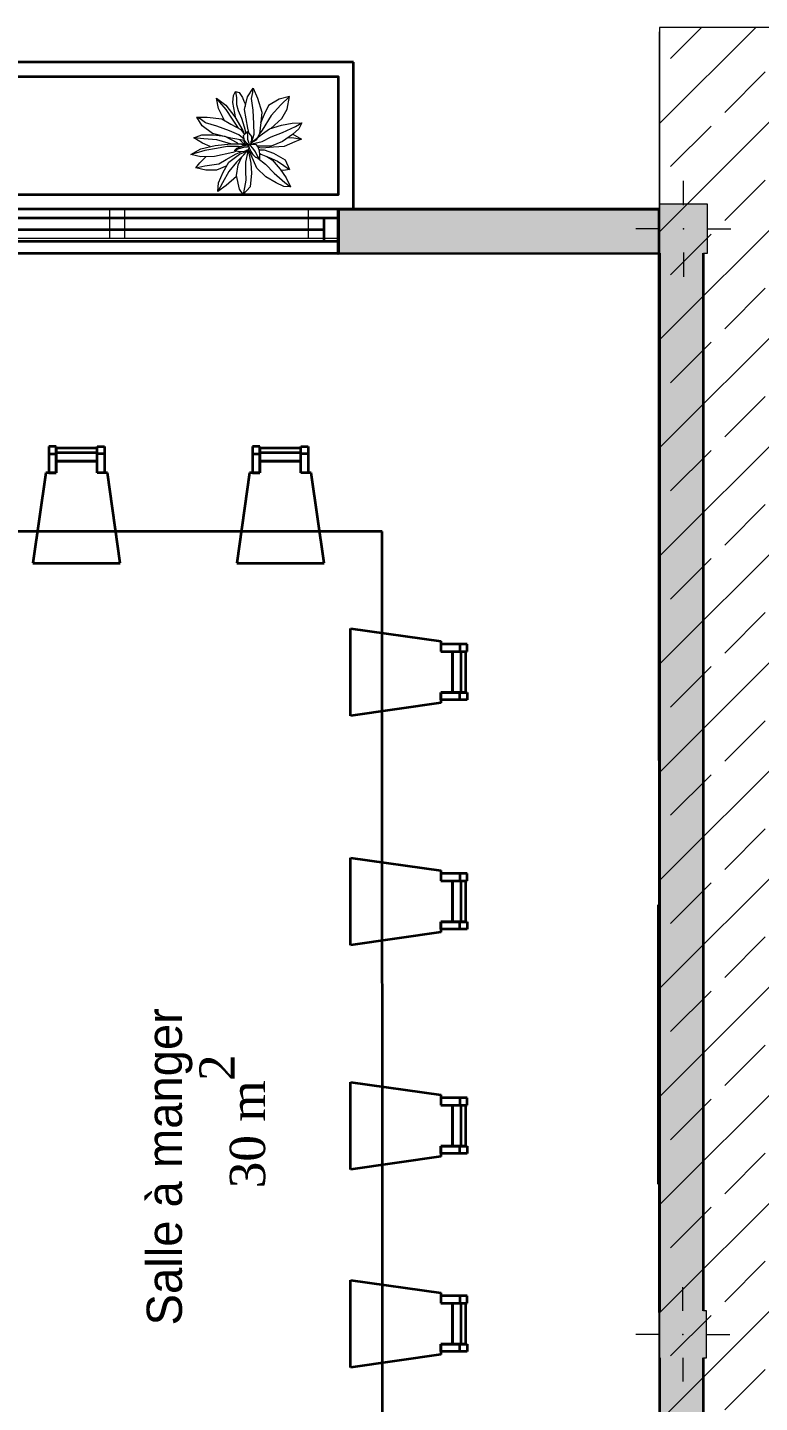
# Model space of a CAD drawing. Header units: millimetres. Extents: x -234375 to -184638, y -91483 to -70216.
# Drawn here: x -225654 to -223165, y -74892 to -70216 of the extents above; entities that cross this region are included whole.
import ezdxf

# ---------------------------------------------------------------- set-up
doc = ezdxf.new("R2010")
doc.units = ezdxf.units.MM
doc.header["$MEASUREMENT"] = 0
doc.linetypes.add('Wipeout_Contour', pattern=[20000, 0, -20000])
for name, color, linetype, lineweight in [('New_0_Pen_No__15', 214, 'Continuous', 25), ('New_0_Pen_No__7', 7, 'Continuous', 35), ('New_Archicad Windows_Pen_No__27', 7, 'Continuous', 35), ('New_Drawing & Figure_Pen_No__11', 171, 'Continuous', 18), ('New_Drawing & Figure_Pen_No__15', 214, 'Continuous', 25), ('New_Drawing & Figure_Pen_No__2', 8, 'Continuous', 15), ('New_Drawing & Figure_Pen_No__7', 7, 'Continuous', 35), ('New_Structural - Bearing_Pen_No__1', 7, 'Continuous', 13), ('New_Structural - Bearing_Pen_No__27', 7, 'Continuous', 35)]:
    doc.layers.add(name, color=color, linetype=linetype, lineweight=lineweight)
doc.layers.add('New_Archicad Windows', color=7, linetype='Continuous')
doc.layers.add('New_Structural - Bearing', color=7, linetype='Continuous')
for name, color, linetype, lineweight, true_color in [('New_Archicad Windows_Pen_No__23', 30, 'Continuous', 20, 0xff6600), ('New_Archicad Windows_Pen_No__3', 30, 'Continuous', 18, 0xff6600), ('New_Drawing & Figure_Pen_No__14', 42, 'Continuous', 18, 0xbd8b17), ('New_Drawing & Figure_Pen_No__3', 30, 'Continuous', 18, 0xff6600), ('New_Structural - Bearing_Pen_No__160', 33, 'Continuous', 20, 0xb4a35c)]:
    doc.layers.add(name, color=color, linetype=linetype, lineweight=lineweight, true_color=true_color)
doc.styles.add('GENERATED_STYLE_2', font='times.ttf')
doc.styles.add('GENERATED_STYLE_3', font='SitkaVF.ttf')

# ---------------------------------------------------------------- blocks, each defined once
blk = doc.blocks.new('Slab_3', base_point=(-223504.5, -75716.1))
at = {"color": 254, "linetype": 'Wipeout_Contour', "lineweight": 0, "ltscale": 929124.677204}
blk.add_wipeout([(-223504.5, -75716.1), (-217506.9, -75716.1), (-217506.9, -70216.3), (-223504.5, -70216.3)], dxfattribs=at).dxf.layer = 'New_Structural - Bearing'
at = {"layer": 'New_Structural - Bearing', "linetype": 'Continuous', "lineweight": 0, "true_color": 0x000000}
h = blk.add_hatch(dxfattribs=at)
h.set_pattern_fill('Solid___Dashed', color=18, style=0, pattern_type=2)
h.set_pattern_definition([(45, (0, 0), (-183.84776, 183.84776), []), (45, (-91.92, 91.92), (-183.84776, 183.84776), [195, -65])])
h.paths.add_polyline_path([(-223504.5, -75716.1), (-217506.9, -75716.1), (-217506.9, -70216.3), (-223504.5, -70216.3)])
at = {"layer": 'New_Structural - Bearing_Pen_No__1', "color": 7, "linetype": 'Continuous', "lineweight": 13, "flags": 128}
blk.add_lwpolyline([(-223504.5, -75716.1), (-217506.9, -75716.1), (-217506.9, -70216.3), (-223504.5, -70216.3)], close=True, dxfattribs=at)
blk = doc.blocks.new('Wall_44', base_point=(-223355.4, -70834.3))
at = {"layer": 'New_Structural - Bearing_Pen_No__160', "linetype": 'Continuous', "lineweight": 0, "true_color": 0x5a512e}
for points in [[(-223505.4, -70834.3), (-223505.4, -70984.3), (-223505.3, -70984.3), (-223505.3, -70834.3)], [(-223505.4, -70984.3), (-223505.3, -70984.3), (-223505.3, -70984.3)], [(-223355.4, -70984.3), (-223505.4, -70984.3), (-223505.2, -74580.7), (-223355.2, -74580.7)], [(-223505.2, -74740.7), (-223505.2, -75143.1), (-223355.2, -75143.1), (-223355.2, -74740.7)]]:
    blk.add_hatch(color=59, dxfattribs=at).paths.add_polyline_path(points)
at = {"layer": 'New_Structural - Bearing_Pen_No__27', "color": 7, "linetype": 'Continuous', "lineweight": 35, "flags": 128}
for points in [[(-223505.3, -70834.3), (-223505.4, -70834.3)], [(-223505.4, -70984.3), (-223505.2, -74580.7)], [(-223355.2, -74580.7), (-223355.4, -70984.3)], [(-223505.2, -74740.7), (-223505.2, -75143.1)], [(-223355.2, -75143.1), (-223355.2, -74740.7)]]:
    blk.add_lwpolyline(points, dxfattribs=at)
blk = doc.blocks.new('2-Sash Sliding Window_7')
at = {"layer": 'New_Archicad Windows_Pen_No__23', "color": 30, "linetype": 'Continuous', "lineweight": 20, "true_color": 0xff6600}
for p, q in [((-750, 0), (-650, 0)), ((-650, 0), (-650, -100)), ((-25, -100), (-25, 0)), ((-25, 0), (25, 0)), ((-25, 0), (25, 0)), ((25, 0), (25, -100)), ((650, -100), (650, 0)), ((650, 0), (750, 0)), ((-650, -100), (-750, -100)), ((25, -100), (-25, -100)), ((25, -100), (-25, -100)), ((750, -100), (650, -100))]:
    blk.add_line(p, q, dxfattribs=at)
at = {"layer": 'New_Archicad Windows_Pen_No__27', "color": 7, "linetype": 'Continuous', "lineweight": 35}
for p, q in [((-750, 0), (-750, -100)), ((-750, 0), (-750, -100)), ((750, 0), (750, -100)), ((750, 0), (750, -100)), ((-750, -100), (-750, -150)), ((750, -100), (750, -150))]:
    blk.add_line(p, q, dxfattribs=at)
at = {"layer": 'New_Archicad Windows_Pen_No__3', "color": 30, "linetype": 'Continuous', "lineweight": 18, "true_color": 0xff6600}
for p, q in [((-750, 0), (750, 0)), ((-650, 0), (-25, 0)), ((25, 0), (650, 0)), ((-25, -100), (-650, -100)), ((650, -100), (25, -100)), ((-750, -150), (750, -150))]:
    blk.add_line(p, q, dxfattribs=at)
blk = doc.blocks.new('Wall_45', base_point=(-223355.4, -70834.3))
at = {"layer": 'New_Structural - Bearing_Pen_No__160', "linetype": 'Continuous', "lineweight": 0, "true_color": 0x5a512e}
blk.add_hatch(color=59, dxfattribs=at).paths.add_polyline_path([(-223505.4, -70834.3), (-224598.9, -70834.4), (-224598.9, -70984.4), (-223505.4, -70984.3)])
at = {"layer": 'New_Structural - Bearing_Pen_No__27', "color": 7, "linetype": 'Continuous', "lineweight": 35}
for p, q in [((-224598.9, -70834.4), (-224598.9, -70934.4)), ((-224598.9, -70934.4), (-224598.9, -70984.4))]:
    blk.add_line(p, q, dxfattribs=at)
at = {"layer": 'New_Structural - Bearing_Pen_No__27', "color": 7, "linetype": 'Continuous', "lineweight": 35, "flags": 128}
for points in [[(-223505.4, -70834.3), (-224598.9, -70834.4)], [(-224598.9, -70984.4), (-223505.4, -70984.3)]]:
    blk.add_lwpolyline(points, dxfattribs=at)
at = {"layer": 'New_Archicad Windows', "color": 21, "linetype": 'Continuous', "lineweight": 18, "true_color": 0xff9955, "zscale": 1000, "rotation": 0.0025716218550847}
blk.add_blockref('2-Sash Sliding Window_7', (-225348.9, -70834.4), dxfattribs=at)
blk = doc.blocks.new('Column_40', base_point=(-223425.2, -74660.7))
at = {"layer": 'New_Structural - Bearing_Pen_No__160', "linetype": 'Continuous', "lineweight": 0, "true_color": 0x5a512e}
for points in [[(-223355.2, -74580.7), (-223505.2, -74580.7), (-223505.2, -74740.7), (-223355.2, -74740.7)], [(-223355.2, -74580.7), (-223355.2, -74740.7), (-223345.2, -74740.7), (-223345.2, -74580.7)]]:
    blk.add_hatch(color=59, dxfattribs=at).paths.add_polyline_path(points)
at = {"layer": 'New_Structural - Bearing_Pen_No__1', "color": 7, "linetype": 'Continuous', "lineweight": 13}
for p, q in [((-223425.2, -74580.7), (-223425.2, -74500.7)), ((-223505.2, -74660.7), (-223585.2, -74660.7)), ((-223345.2, -74660.7), (-223265.2, -74660.7)), ((-223425.2, -74740.7), (-223425.2, -74820.7))]:
    blk.add_line(p, q, dxfattribs=at)
at = {"layer": 'New_Structural - Bearing_Pen_No__1', "color": 7, "linetype": 'Continuous', "lineweight": 13, "flags": 128}
for points in [[(-223505.2, -74580.7), (-223505.2, -74740.7)], [(-223355.2, -74740.7), (-223345.2, -74740.7), (-223345.2, -74580.7), (-223355.2, -74580.7)]]:
    blk.add_lwpolyline(points, dxfattribs=at)
at = {"layer": 'New_Structural - Bearing_Pen_No__1', "color": 7, "linetype": 'Continuous', "lineweight": 13}
blk.add_point((-223425.2, -74660.7), dxfattribs=at)
blk = doc.blocks.new('Column_41', base_point=(-223423.5, -70901))
at = {"layer": 'New_Structural - Bearing_Pen_No__160', "linetype": 'Continuous', "lineweight": 0, "true_color": 0x5a512e}
for points in [[(-223341.7, -70817.6), (-223505.3, -70817.6), (-223505.3, -70834.3), (-223355.4, -70834.3), (-223355.4, -70984.3), (-223341.6, -70984.3)], [(-223505.3, -70984.3), (-223505.3, -70984.3), (-223355.4, -70984.3), (-223355.4, -70834.3)], [(-223505.3, -70834.3), (-223505.3, -70984.3), (-223355.4, -70834.3)]]:
    blk.add_hatch(color=59, dxfattribs=at).paths.add_polyline_path(points)
at = {"layer": 'New_Structural - Bearing_Pen_No__1', "color": 7, "linetype": 'Continuous', "lineweight": 13}
for p, q in [((-223423.5, -70821), (-223423.5, -70737.6)), ((-223503.5, -70901), (-223585.3, -70901)), ((-223343.5, -70901), (-223261.6, -70901)), ((-223423.5, -70981), (-223423.5, -71064.3))]:
    blk.add_line(p, q, dxfattribs=at)
at = {"layer": 'New_Structural - Bearing_Pen_No__1', "color": 7, "linetype": 'Continuous', "lineweight": 13, "flags": 128}
blk.add_lwpolyline([(-223355.4, -70984.3), (-223341.6, -70984.3), (-223341.7, -70817.6), (-223505.3, -70817.6), (-223505.3, -70834.3)], dxfattribs=at)
at = {"layer": 'New_Structural - Bearing_Pen_No__1', "color": 7, "linetype": 'Continuous', "lineweight": 13}
blk.add_point((-223423.5, -70901), dxfattribs=at)

msp = doc.modelspace()

# ---------------------------------------------------------------- linework, layer by layer
at = {"layer": 'New_0_Pen_No__7', "color": 7, "linetype": 'Continuous', "lineweight": 35}
for p, q in [((-224545.9, -70334.3), (-227192.7, -70334.5)), ((-224545.9, -70834.8), (-224545.9, -70334.3)), ((-224595.9, -70834.4), (-223355.4, -70834.3)), ((-224595.9, -70834.4), (-224595.9, -70984.4)), ((-223505.2, -74586.5), (-223505.4, -70834.3)), ((-223355.4, -70984.3), (-223355.4, -70834.3)), ((-224595.9, -70984.4), (-223355.4, -70984.3)), ((-223355.2, -74586.5), (-223355.4, -70984.3)), ((-223505.3, -73288.6), (-223505.2, -74586.5)), ((-223355.2, -75145), (-223355.3, -73288.6)), ((-223505.2, -74586.5), (-223505.2, -75145))]:
    msp.add_line(p, q, dxfattribs=at)
msp.add_lwpolyline([(-227142.6, -70784.5), (-224595.9, -70784.4), (-224595.9, -70384.3), (-227142.7, -70384.5)], close=True, dxfattribs=at)
at = {"layer": 'New_Drawing & Figure_Pen_No__11', "color": 171, "linetype": 'Continuous', "lineweight": 18}
for points in [[(-224935.4, -70559.8), (-224936.1, -70558.1), (-224957, -70527.8), (-224978.9, -70495), (-225000, -70470.7), (-225010.7, -70456.4)], [(-224947, -70434.1), (-224943.5, -70455.6), (-224943, -70477.8), (-224937.3, -70498.2), (-224925.9, -70524.3), (-224916.9, -70553.8), (-224911.4, -70575.6)], [(-224891.7, -70608.7), (-224883.1, -70578.5), (-224883.9, -70543.7), (-224886.6, -70498), (-224892.6, -70458.1), (-224887.4, -70436.8), (-224886.2, -70423)], [(-224762.5, -70450.5), (-224792.6, -70479.5), (-224825.5, -70515.2), (-224856.1, -70565.7), (-224864.5, -70577.6)], [(-224917.1, -70596.2), (-224935.3, -70581), (-224967.5, -70567.6), (-225010.4, -70551.5), (-225049.2, -70540.8), (-225066.6, -70527.4), (-225078.7, -70520.7)], [(-224891.1, -70612.5), (-224856.3, -70603.8), (-224825.5, -70587.7), (-224786.6, -70573), (-224742.4, -70552.9), (-224721, -70540.8)], [(-224962.1, -70611.8), (-224972.1, -70609.3), (-225010.6, -70598.5), (-225054.8, -70594.7), (-225088.2, -70592)], [(-224865.2, -70662.8), (-224872.6, -70651.1), (-224878.1, -70639), (-224887.6, -70626.9), (-224895.1, -70617.3), (-224898.6, -70614.8), (-224900.9, -70607.1), (-224904.4, -70597.4), (-224904.4, -70583.3), (-224905.4, -70574.1), (-224906.1, -70570.3)], [(-224769.3, -70591.3), (-224754.7, -70590.4), (-224722.6, -70596.6)], [(-224929.6, -70621.9), (-224936.7, -70621.2), (-224975.5, -70621.2), (-225011.7, -70627.9), (-225050.6, -70634.6), (-225081.4, -70644), (-225098.8, -70648)], [(-225081.5, -70693.5), (-225050.8, -70687.2), (-225003.7, -70680.4), (-224978.7, -70665.1), (-224944.1, -70646.3), (-224927.8, -70638.7)], [(-224907.2, -70637.3), (-224923.3, -70653.4), (-224943.4, -70674.8), (-224968.8, -70705.6), (-224990.3, -70744.5), (-225006.3, -70774)], [(-224901.5, -70620.1), (-224906.8, -70623), (-224916.4, -70623.2), (-224927.7, -70626.3), (-224938.6, -70630.6), (-224946.1, -70634.7), (-224949.8, -70635)], [(-224903.2, -70632.1), (-224912.6, -70673.8), (-224912.2, -70704.4), (-224911.8, -70735), (-224916.5, -70760.6), (-224920.6, -70784.4)], [(-224865.5, -70643.7), (-224860.3, -70646.7), (-224832.2, -70658.7), (-224804, -70670.8), (-224782.6, -70685.5), (-224762.5, -70698.9)], [(-224870.5, -70661), (-224844.6, -70681.6), (-224815.3, -70711.2), (-224779, -70743.4), (-224759.3, -70758.1)]]:
    msp.add_lwpolyline(points, dxfattribs=at)
at = {"layer": 'New_Drawing & Figure_Pen_No__14', "color": 42, "linetype": 'Continuous', "lineweight": 18, "true_color": 0xbd8b17}
for p in [(-217507.2, -70230.5), (-223504.2, -75716.1)]:
    msp.add_line(p, (-223504.5, -70230.8), dxfattribs=at)
at = {"layer": 'New_Drawing & Figure_Pen_No__2', "color": 8, "linetype": 'Continuous', "lineweight": 15}
for points in [[(-224913.6, -70617.5), (-224933.5, -70597.6)], [(-224913.6, -70617.5), (-224918.3, -70600)], [(-224899.9, -70624.6), (-224903.2, -70632.1), (-224919.1, -70639), (-224937.9, -70638.4), (-224949.8, -70635), (-224941.8, -70626.5), (-224922, -70619.1), (-224904.4, -70615.7), (-224902.1, -70616.3)], [(-224894.8, -70613.2), (-224878.8, -70613.4), (-224870.9, -70621.9), (-224865.8, -70634.4), (-224865.2, -70650.9), (-224865.2, -70662.8), (-224877.1, -70658.8), (-224885.6, -70650.3), (-224893, -70638.4), (-224898.7, -70628.2), (-224901.5, -70619.7), (-224902.1, -70616.3)]]:
    msp.add_lwpolyline(points, dxfattribs=at)
msp.add_lwpolyline([(-224902.1, -70616.3), (-224916.3, -70600.9), (-224919.1, -70583.3), (-224906.1, -70570.3), (-224892.5, -70586.7), (-224892.5, -70598.1), (-224895.3, -70613.4)], close=True, dxfattribs=at)
at = {"layer": 'New_Drawing & Figure_Pen_No__3', "color": 30, "linetype": 'Continuous', "lineweight": 18, "true_color": 0xff6600}
for points in [[(-224984.2, -70532.6), (-225003.9, -70491.5), (-225010.7, -70456.4), (-224979.4, -70480.6), (-224948.8, -70519.8), (-224922.1, -70566.6), (-224916, -70580.2)], [(-224945.1, -70526.2), (-224956, -70470.9), (-224953.8, -70447.7), (-224947, -70434.1), (-224934.5, -70437.5), (-224923.1, -70454.5), (-224918.6, -70467), (-224914, -70475.5), (-224913.4, -70484.7)], [(-224900, -70577.6), (-224905, -70558.9), (-224915.9, -70494.9), (-224905.5, -70452.1), (-224886.2, -70423), (-224871.5, -70456.1), (-224857.5, -70504.1), (-224860.9, -70539.3), (-224864.5, -70577.6), (-224876.8, -70599.2), (-224891.7, -70608.7), (-224893.3, -70602.6)], [(-224826.3, -70559.5), (-224789.2, -70525.4), (-224770.4, -70493.6), (-224762.5, -70450.5), (-224798.2, -70459.6), (-224834, -70481.2), (-224849.3, -70511.8), (-224861.1, -70541.8)], [(-224916.4, -70600.3), (-224962.1, -70593.1), (-225025.1, -70577), (-225059.9, -70550.2), (-225078.7, -70520.7), (-225042.5, -70520.7), (-224993, -70527.4), (-224962.1, -70544.8), (-224928.6, -70563.6), (-224916, -70580.2)], [(-224890.9, -70613.3), (-224892.5, -70607.8), (-224863, -70583.7), (-224830.8, -70560.9), (-224790.6, -70548.8), (-224754.5, -70542.1), (-224721, -70540.8), (-224731.7, -70560.9), (-224753.1, -70579.7), (-224786.6, -70603.8), (-224825.5, -70619.9), (-224873.7, -70619.9)], [(-225033, -70621.5), (-225058.4, -70609.6), (-225088.2, -70592), (-225060.8, -70581.3), (-225021.2, -70581.3), (-224982.4, -70586), (-224942, -70607.6), (-224937.7, -70611.8)], [(-224752, -70578.7), (-224722.6, -70596.6), (-224745.1, -70605.2), (-224780.6, -70621), (-224817.9, -70622.9), (-224857.1, -70627.1), (-224869.8, -70624.6)], [(-224943.6, -70636.8), (-224955.4, -70641.3), (-225018.4, -70654.7), (-225064, -70656), (-225098.8, -70648), (-225064, -70629.3), (-225015.7, -70617.2), (-224962.1, -70611.8), (-224926, -70611.8), (-224917.4, -70618.2)], [(-224942.7, -70723.1), (-224978.2, -70753.9), (-225006.3, -70774), (-225005, -70744.5), (-224988.9, -70708.3), (-224968.8, -70674.8), (-224932.7, -70646.7), (-224905.9, -70635.9)], [(-224839.8, -70655.4), (-224822.3, -70665.9), (-224794.9, -70697.7), (-224774.1, -70728), (-224759.3, -70758.1), (-224782, -70756.5), (-224807.9, -70744.5), (-224843.5, -70723.7), (-224874, -70694.7), (-224893.6, -70650.6), (-224897.6, -70634.9), (-224895.8, -70633.3)], [(-224866.8, -70631.9), (-224849.6, -70631.9), (-224817.4, -70644), (-224777.2, -70666.8), (-224762.5, -70698.9), (-224783.9, -70702.9), (-224792.5, -70701.2)], [(-224975.8, -70686.5), (-225011.1, -70701.4), (-225048, -70701.4), (-225081.5, -70693.5), (-225067.8, -70676.4), (-225046.8, -70655.5)]]:
    msp.add_lwpolyline(points, dxfattribs=at)
msp.add_lwpolyline([(-224925, -70655.8), (-224903.2, -70632.1), (-224894.8, -70677.6), (-224892.7, -70711.8), (-224897.2, -70757.8), (-224920.6, -70784.4), (-224933, -70766.4), (-224943.5, -70719.7), (-224937.6, -70683.4)], close=True, dxfattribs=at)
at = {"layer": 'New_Drawing & Figure_Pen_No__7', "color": 7, "linetype": 'Continuous', "lineweight": 35}
for p, q in [((-224545.9, -70334.3), (-227192.7, -70334.5)), ((-224545.9, -70834.8), (-224545.9, -70334.3)), ((-224595.9, -70834.4), (-226100.2, -70834.5)), ((-224595.9, -70834.4), (-223355.4, -70834.3)), ((-224595.9, -70834.4), (-224595.9, -70984.4)), ((-223505.2, -74586.5), (-223505.4, -70834.3)), ((-223355.4, -70984.3), (-223355.4, -70834.3)), ((-224595.9, -70864.4), (-226100.2, -70864.5)), ((-224645.9, -70864.4), (-224645.9, -70944.4)), ((-224645.9, -70904.4), (-226050.2, -70904.5)), ((-224595.9, -70944.4), (-226100.2, -70944.5)), ((-224595.9, -70984.4), (-226100.2, -70984.5)), ((-224595.9, -70984.4), (-223355.4, -70984.3)), ((-223355.2, -74586.5), (-223355.4, -70984.3)), ((-223500.9, -71270.9), (-223500.8, -72220.9)), ((-225556.8, -71641.7), (-225581.6, -71641.7)), ((-225581.6, -71641.7), (-225581.6, -71730.8)), ((-225581.6, -71666.5), (-225556.8, -71666.5)), ((-225556.8, -71730.8), (-225556.8, -71641.7)), ((-225417, -71646.7), (-225556.8, -71646.7)), ((-225556.8, -71646.7), (-225556.8, -71691.2)), ((-225556.8, -71661.5), (-225417, -71661.5)), ((-225417, -71730.8), (-225417, -71641.7)), ((-225417, -71641.7), (-225392.3, -71641.7)), ((-225417, -71691.2), (-225417, -71646.7)), ((-225392.3, -71666.5), (-225417, -71666.5)), ((-225392.3, -71641.7), (-225392.3, -71730.8)), ((-224863.9, -71641.7), (-224888.6, -71641.7)), ((-224888.6, -71641.7), (-224888.6, -71730.8)), ((-224888.6, -71666.5), (-224863.9, -71666.4)), ((-224863.9, -71730.8), (-224863.9, -71641.7)), ((-224724, -71646.6), (-224863.9, -71646.6)), ((-224863.9, -71646.6), (-224863.9, -71691.2)), ((-224863.9, -71661.5), (-224724, -71661.5)), ((-224724, -71730.8), (-224724, -71641.7)), ((-224724, -71641.7), (-224699.3, -71641.7)), ((-224724, -71691.2), (-224724, -71646.6)), ((-224699.3, -71666.4), (-224724, -71666.4)), ((-224699.3, -71641.7), (-224699.3, -71730.8)), ((-225417, -71691.2), (-225556.8, -71691.2)), ((-225556.8, -71691.2), (-225556.8, -71730.8)), ((-225556.8, -71691.2), (-225417, -71691.2)), ((-225417, -71730.8), (-225417, -71691.2)), ((-224724, -71691.2), (-224863.9, -71691.2)), ((-224863.9, -71691.2), (-224863.9, -71730.8)), ((-224863.9, -71691.2), (-224724, -71691.2)), ((-224724, -71730.8), (-224724, -71691.2)), ((-225591.6, -71730.8), (-225635.4, -72037.7)), ((-225556.8, -71730.8), (-225591.6, -71730.8)), ((-225581.6, -71730.8), (-225556.8, -71730.8)), ((-225382.3, -71730.8), (-225417, -71730.8)), ((-225392.3, -71730.8), (-225417, -71730.8)), ((-225338.4, -72037.7), (-225382.3, -71730.8)), ((-224898.6, -71730.8), (-224942.4, -72037.7)), ((-224863.9, -71730.8), (-224898.6, -71730.8)), ((-224888.6, -71730.8), (-224863.9, -71730.8)), ((-224689.3, -71730.8), (-224724, -71730.8)), ((-224699.3, -71730.8), (-224724, -71730.8)), ((-224645.4, -72037.7), (-224689.3, -71730.8)), ((-224447.4, -71929.9), (-225833.4, -71929.9)), ((-224447.3, -75222.4), (-224447.4, -71929.9)), ((-225635.4, -72037.7), (-225338.4, -72037.7)), ((-224942.4, -72037.7), (-224645.4, -72037.7)), ((-224555.2, -72556.7), (-224555.2, -72259.7)), ((-224555.2, -72259.7), (-224248.3, -72303.5)), ((-224248.3, -72303.5), (-224248.3, -72338.3)), ((-224248.3, -72313.5), (-224248.3, -72338.3)), ((-224159.2, -72313.5), (-224248.3, -72313.5)), ((-224248.3, -72338.3), (-224208.7, -72338.3)), ((-224248.3, -72338.3), (-224159.2, -72338.3)), ((-224208.7, -72338.3), (-224208.7, -72478.1)), ((-224208.7, -72478.1), (-224208.7, -72338.3)), ((-224208.7, -72338.3), (-224164.2, -72338.3)), ((-224184, -72313.5), (-224184, -72338.3)), ((-224179, -72478.1), (-224179, -72338.3)), ((-224164.2, -72338.3), (-224164.2, -72478.1)), ((-224159.2, -72338.3), (-224159.2, -72313.5)), ((-224208.7, -72478.1), (-224248.3, -72478.1)), ((-224248.3, -72478.1), (-224248.3, -72512.9)), ((-224248.3, -72502.9), (-224248.3, -72478.1)), ((-224248.3, -72478.1), (-224159.2, -72478.1)), ((-224164.2, -72478.1), (-224208.7, -72478.1)), ((-224184, -72502.8), (-224184, -72478.1)), ((-224159.2, -72478.1), (-224159.2, -72502.8)), ((-224248.3, -72512.9), (-224555.2, -72556.7)), ((-224159.2, -72502.8), (-224248.3, -72502.9)), ((-224555.2, -73336.6), (-224555.2, -73039.6)), ((-224555.2, -73039.6), (-224248.3, -73083.4)), ((-224248.3, -73083.4), (-224248.3, -73118.2)), ((-224248.3, -73093.4), (-224248.3, -73118.2)), ((-224159.2, -73093.4), (-224248.3, -73093.4)), ((-224248.3, -73118.2), (-224208.7, -73118.2)), ((-224248.3, -73118.2), (-224159.2, -73118.2)), ((-224208.7, -73118.2), (-224208.7, -73258)), ((-224208.7, -73258), (-224208.7, -73118.2)), ((-224208.7, -73118.2), (-224164.2, -73118.2)), ((-224184, -73093.4), (-224184, -73118.2)), ((-224179, -73258), (-224179, -73118.2)), ((-224164.2, -73118.2), (-224164.2, -73258)), ((-224159.2, -73118.2), (-224159.2, -73093.4)), ((-223509.8, -73199.9), (-223509.8, -74149.9)), ((-224208.7, -73258), (-224248.3, -73258)), ((-224248.3, -73258), (-224248.3, -73292.8)), ((-224248.3, -73282.7), (-224248.3, -73258)), ((-224248.3, -73258), (-224159.2, -73258)), ((-224164.2, -73258), (-224208.7, -73258)), ((-224184, -73282.7), (-224184, -73258)), ((-224159.2, -73258), (-224159.2, -73282.7)), ((-224248.3, -73292.8), (-224555.2, -73336.6)), ((-224159.2, -73282.7), (-224248.3, -73282.7)), ((-223505.3, -73288.6), (-223505.2, -74586.5)), ((-223355.2, -75145), (-223355.3, -73288.6)), ((-224555.2, -74099.7), (-224555.2, -73802.7)), ((-224555.2, -73802.7), (-224248.3, -73846.6)), ((-224248.3, -73846.6), (-224248.3, -73881.3)), ((-224248.3, -73856.6), (-224248.3, -73881.3)), ((-224159.2, -73856.6), (-224248.3, -73856.6)), ((-224248.3, -73881.3), (-224208.7, -73881.3)), ((-224248.3, -73881.3), (-224159.2, -73881.3)), ((-224208.7, -73881.3), (-224208.7, -74021.1)), ((-224208.7, -74021.1), (-224208.7, -73881.3)), ((-224208.7, -73881.3), (-224164.1, -73881.3)), ((-224183.9, -73856.6), (-224183.9, -73881.3)), ((-224179, -74021.1), (-224179, -73881.3)), ((-224164.1, -73881.3), (-224164.1, -74021.1)), ((-224159.2, -73881.3), (-224159.2, -73856.6)), ((-224208.7, -74021.1), (-224248.3, -74021.1)), ((-224248.3, -74021.1), (-224248.3, -74055.9)), ((-224248.3, -74045.9), (-224248.3, -74021.1)), ((-224248.3, -74021.1), (-224159.2, -74021.1)), ((-224164.1, -74021.1), (-224208.7, -74021.1)), ((-224183.9, -74045.9), (-224183.9, -74021.1)), ((-224159.2, -74021.1), (-224159.2, -74045.9)), ((-224248.3, -74055.9), (-224555.2, -74099.7)), ((-224159.2, -74045.9), (-224248.3, -74045.9)), ((-224555.1, -74772.9), (-224555.1, -74475.9)), ((-224555.1, -74475.9), (-224248.2, -74519.7)), ((-224248.2, -74519.7), (-224248.2, -74554.5)), ((-224248.2, -74529.7), (-224248.2, -74554.5)), ((-224159.1, -74529.7), (-224248.2, -74529.7)), ((-224183.9, -74529.7), (-224183.9, -74554.5)), ((-224159.1, -74554.5), (-224159.1, -74529.7)), ((-224248.2, -74554.5), (-224208.6, -74554.5)), ((-224248.2, -74554.5), (-224159.1, -74554.5)), ((-224208.6, -74554.5), (-224208.6, -74694.3)), ((-224208.6, -74694.3), (-224208.6, -74554.5)), ((-224208.6, -74554.5), (-224164.1, -74554.5)), ((-224178.9, -74694.3), (-224178.9, -74554.5)), ((-224164.1, -74554.5), (-224164.1, -74694.3)), ((-223505.2, -74586.5), (-223505.2, -75145)), ((-224208.6, -74694.3), (-224248.2, -74694.3)), ((-224248.2, -74694.3), (-224248.2, -74729)), ((-224248.2, -74719), (-224248.2, -74694.3)), ((-224248.2, -74694.3), (-224159.1, -74694.3)), ((-224159.1, -74719), (-224248.2, -74719)), ((-224164.1, -74694.3), (-224208.6, -74694.3)), ((-224183.9, -74719), (-224183.9, -74694.3)), ((-224159.1, -74694.3), (-224159.1, -74719)), ((-224248.2, -74729), (-224555.1, -74772.9))]:
    msp.add_line(p, q, dxfattribs=at)
msp.add_lwpolyline([(-227142.6, -70784.5), (-224595.9, -70784.4), (-224595.9, -70384.3), (-227142.7, -70384.5)], close=True, dxfattribs=at)
for points in [[(-224909.4, -70608.3), (-224911.4, -70617.1)], [(-224909.8, -70634.9), (-224905.9, -70635.9)]]:
    msp.add_lwpolyline(points, dxfattribs=at)

# ---------------------------------------------------------------- texts
at = {"layer": 'New_0_Pen_No__15', "color": 214, "linetype": 'Continuous', "lineweight": 25, "insert": (-224844.2, -74164), "char_height": 120, "attachment_point": 7, "rotation": 90.0026, "style": 'GENERATED_STYLE_2'}
msp.add_mtext('\\A1;{\\pql;\\fTimes New Roman|b0|i0|c0|p0;\\W1.000000;30\\fTimes New Roman|b0|i0|c0|p0;\\W1.000000; m}', dxfattribs=at)
at = {"layer": 'New_Drawing & Figure_Pen_No__15', "color": 214, "linetype": 'Continuous', "lineweight": 25, "insert": (-224949.5, -73799), "char_height": 120, "attachment_point": 7, "rotation": 90.0026, "style": 'GENERATED_STYLE_2'}
msp.add_mtext('\\A1;{\\pql;\\fTimes New Roman|b0|i0|c0|p0;\\W1.000000;2}', dxfattribs=at)
at = {"layer": 'New_Drawing & Figure_Pen_No__7', "color": 7, "linetype": 'Continuous', "lineweight": 35, "insert": (-225092.5, -74630.4), "char_height": 120, "attachment_point": 7, "rotation": 90.0026, "style": 'GENERATED_STYLE_3'}
msp.add_mtext('\\A1;{\\pql;\\fSitka Text|b0|i0|c0|p0;\\W1.000000;Salle à manger}', dxfattribs=at)

# ---------------------------------------------------------------- next in the draw order: block references
at = {"layer": 'New_Structural - Bearing', "color": 7, "linetype": 'Continuous', "lineweight": 13}
msp.add_blockref('Slab_3', (-223504.5, -75716.1), dxfattribs=at)

# ---------------------------------------------------------------- next in the draw order: block references
at = {"layer": 'New_Structural - Bearing', "color": 7, "lineweight": 13}
for name, p in [('Column_41', (-223423.5, -70901)), ('Column_40', (-223425.2, -74660.7))]:
    msp.add_blockref(name, p, dxfattribs=at)
at = {"layer": 'New_Structural - Bearing', "color": 7, "lineweight": 35}
for name in ['Wall_45', 'Wall_44']:
    msp.add_blockref(name, (-223355.4, -70834.3), dxfattribs=at)

doc.saveas('drawing.dxf')
